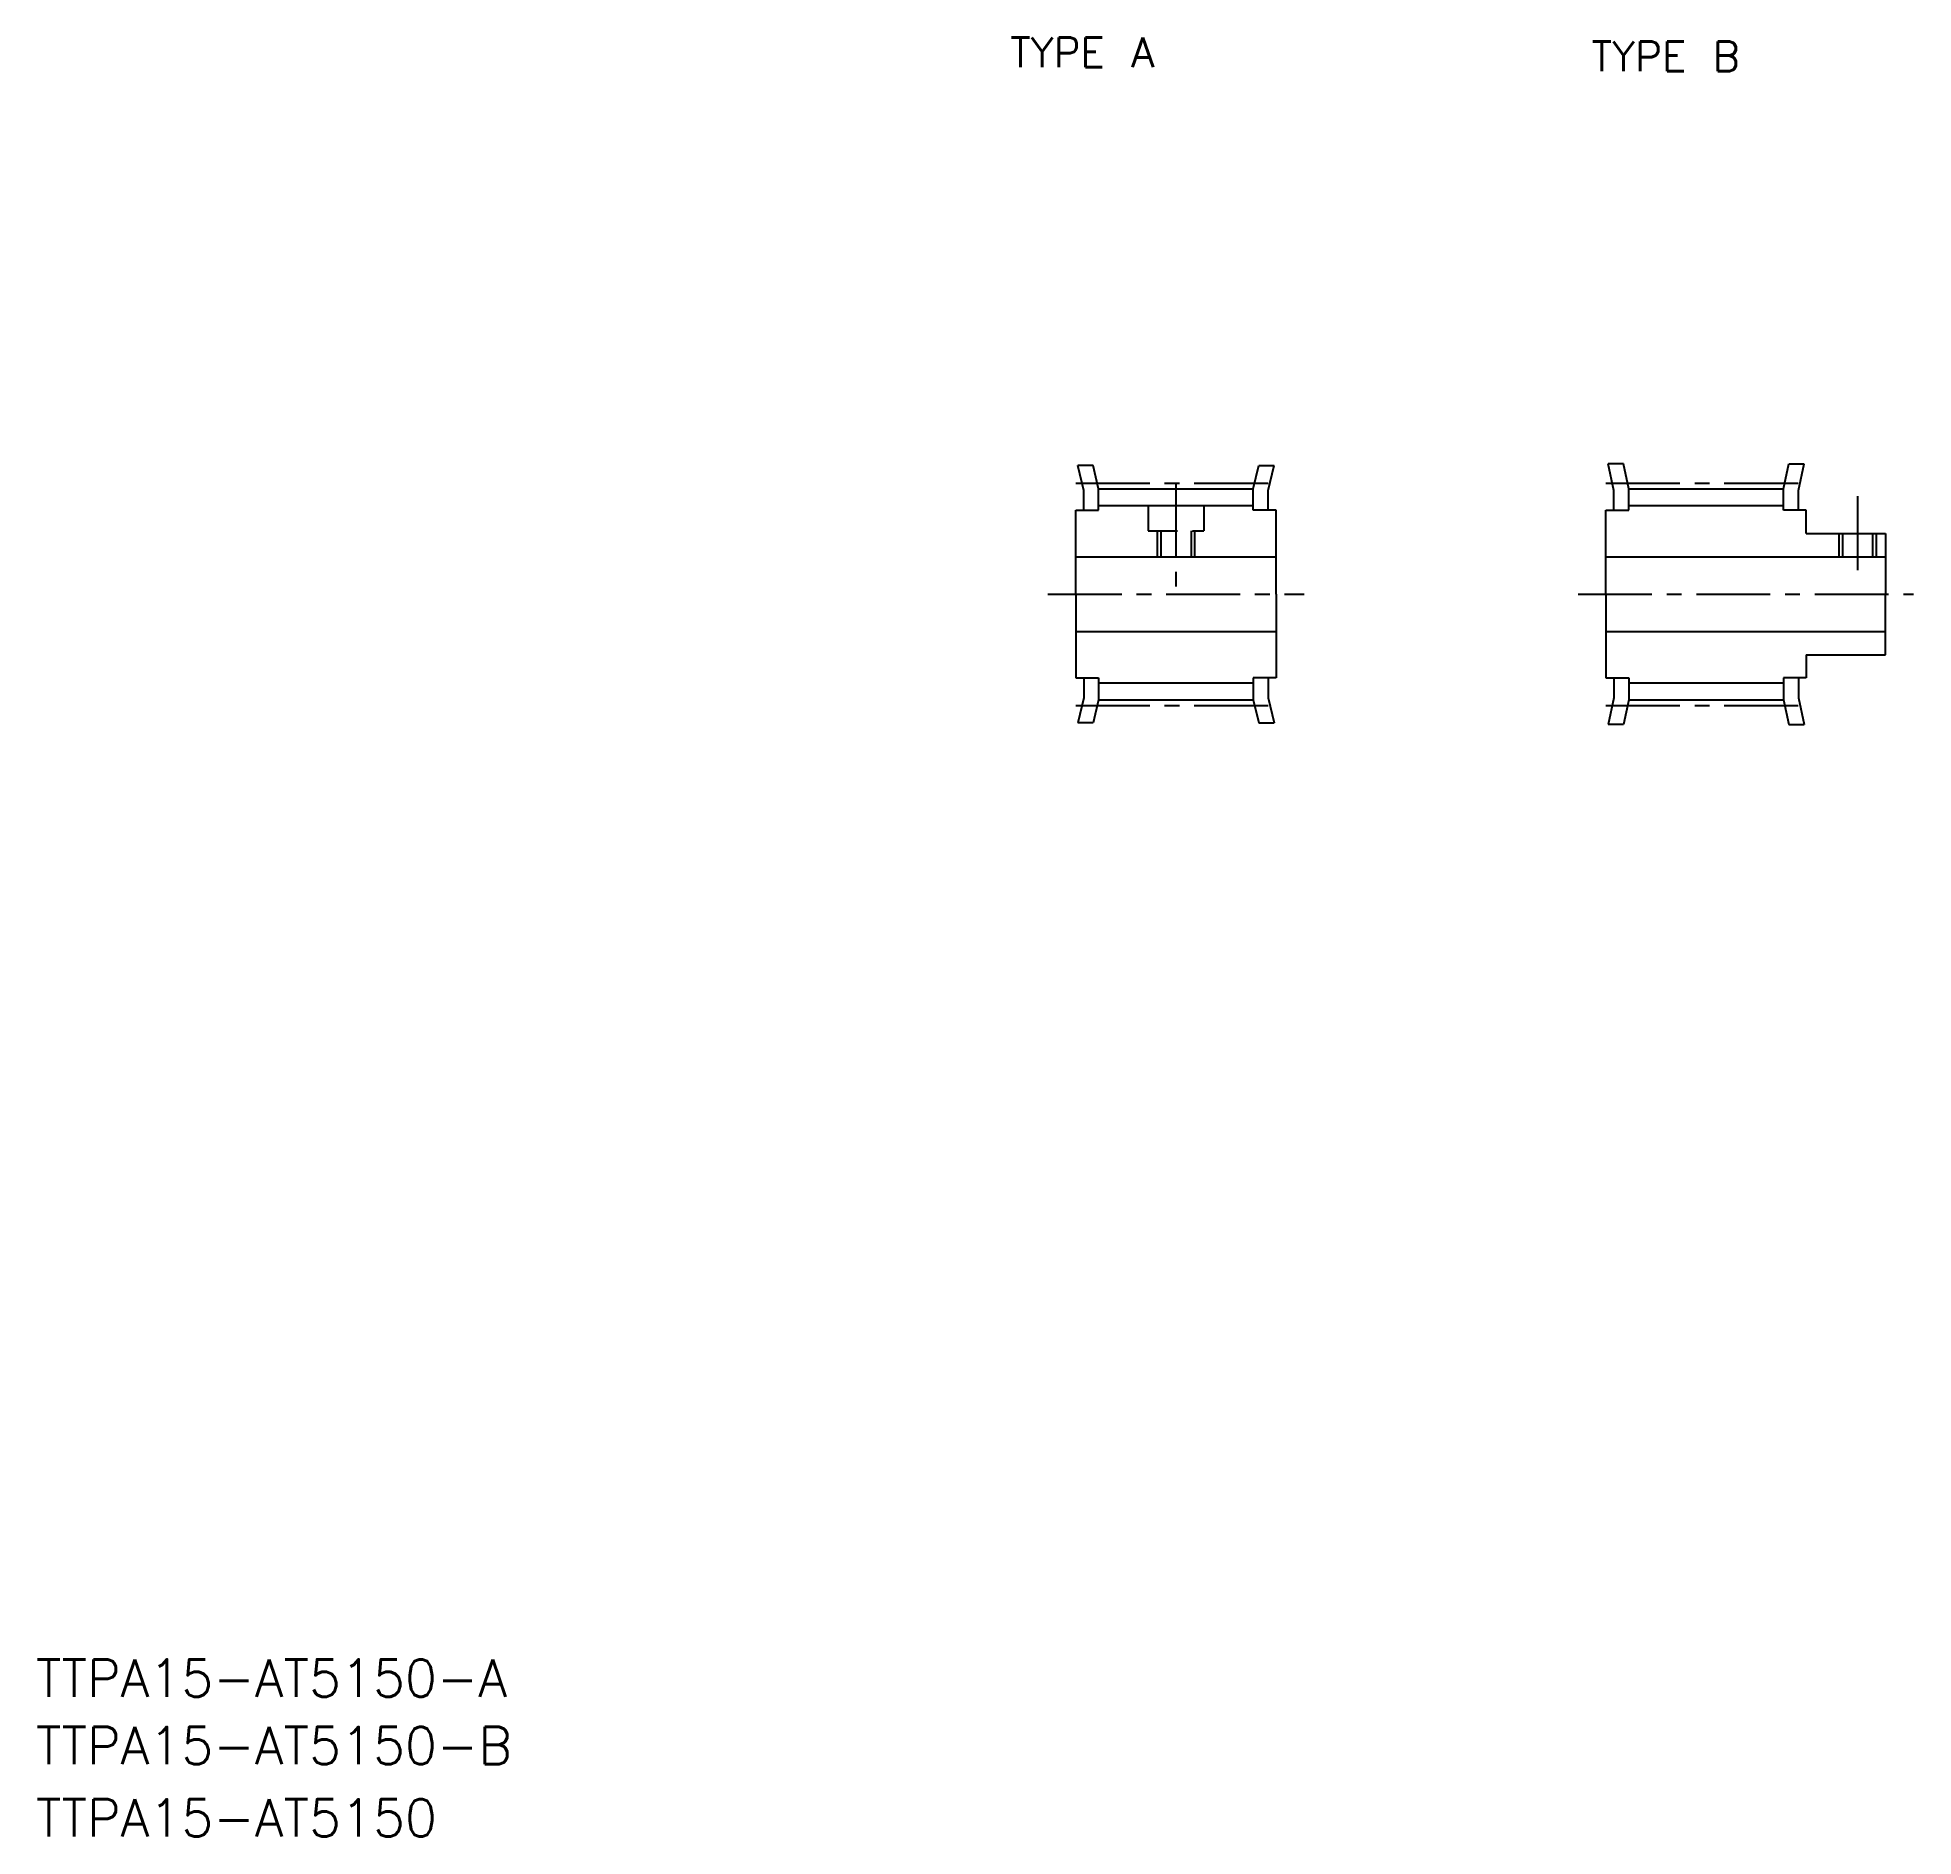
# Model space of a CAD drawing. Extents: x 10 to 212, y 10 to 203.
import ezdxf

# ---------------------------------------------------------------- set-up
doc = ezdxf.new("R2010")
doc.units = 0
doc.header["$LTSCALE"] = 0.25
doc.linetypes.add('CENTER', pattern=[50.8, 31.75, -6.35, 6.35, -6.35])
doc.linetypes.add('DASHED', pattern=[19.05, 12.7, -6.35])
doc.layers.get('0').update_dxf_attribs({"linetype": 'CONTINUOUS'})
doc.layers.add('CENTER', color=1, linetype='CENTER')
doc.styles.get("Standard").update_dxf_attribs({"font": 'txt.shx'})

msp = doc.modelspace()

# ---------------------------------------------------------------- linework, layer by layer
for p, q in [((122.45, 154.49), (121.83, 157.15)), ((123.47, 157.15), (121.83, 157.15)), ((124.05, 154.67), (123.47, 157.15)), ((140.65, 154.67), (141.23, 157.15)), ((141.23, 157.15), (142.88, 157.15)), ((142.25, 154.49), (142.88, 157.15)), ((180.37, 157.35), (178.73, 157.35)), ((179.35, 154.49), (178.73, 157.35)), ((180.95, 154.67), (180.37, 157.35)), ((197.55, 154.67), (198.13, 157.35)), ((198.13, 157.35), (199.78, 157.35)), ((199.15, 154.49), (199.78, 157.35)), ((122.45, 152.35), (122.45, 154.49)), ((124.05, 154.67), (140.65, 154.67)), ((124.05, 152.35), (124.05, 154.67)), ((140.65, 152.35), (140.65, 154.67)), ((142.25, 152.35), (142.25, 154.49)), ((179.35, 152.35), (179.35, 154.49)), ((180.95, 154.67), (197.55, 154.67)), ((180.95, 152.35), (180.95, 154.67)), ((197.55, 152.35), (197.55, 154.67)), ((199.15, 152.35), (199.15, 154.49)), ((121.6, 143.35), (121.6, 152.35)), ((121.6, 152.35), (124.05, 152.35)), ((124.05, 152.87), (140.65, 152.87)), ((143.1, 152.35), (140.65, 152.35)), ((143.1, 143.35), (143.1, 152.35)), ((178.5, 143.35), (178.5, 152.35)), ((178.5, 152.35), (180.95, 152.35)), ((180.95, 152.87), (197.55, 152.87)), ((200, 152.35), (197.55, 152.35)), ((200, 149.85), (200, 152.35)), ((200, 149.85), (208.5, 149.85)), ((208.5, 149.85), (208.5, 143.35)), ((121.6, 147.35), (143.1, 147.35)), ((178.5, 147.35), (208.5, 147.35)), ((121.6, 143.35), (121.6, 134.35)), ((143.1, 143.35), (143.1, 134.35)), ((178.5, 143.35), (178.5, 134.35)), ((208.5, 136.85), (208.5, 143.35)), ((121.6, 139.35), (143.1, 139.35)), ((178.5, 139.35), (208.5, 139.35)), ((200, 136.85), (208.5, 136.85)), ((200, 136.85), (200, 134.35)), ((121.6, 134.35), (124.05, 134.35)), ((122.45, 134.35), (122.45, 132.21)), ((124.05, 134.35), (124.05, 132.02)), ((124.05, 133.82), (140.65, 133.82)), ((140.65, 134.35), (140.65, 132.02)), ((143.1, 134.35), (140.65, 134.35)), ((142.25, 134.35), (142.25, 132.21)), ((178.5, 134.35), (180.95, 134.35)), ((179.35, 134.35), (179.35, 132.21)), ((180.95, 134.35), (180.95, 132.02)), ((180.95, 133.82), (197.55, 133.82)), ((200, 134.35), (197.55, 134.35)), ((197.55, 134.35), (197.55, 132.02)), ((199.15, 134.35), (199.15, 132.21)), ((122.45, 132.21), (121.83, 129.55)), ((124.05, 132.02), (123.47, 129.55)), ((124.05, 132.02), (140.65, 132.02)), ((140.65, 132.02), (141.23, 129.55)), ((142.25, 132.21), (142.88, 129.55)), ((179.35, 132.21), (178.73, 129.35)), ((180.95, 132.02), (180.37, 129.35)), ((180.95, 132.02), (197.55, 132.02)), ((197.55, 132.02), (198.13, 129.35)), ((199.15, 132.21), (199.78, 129.35)), ((123.47, 129.55), (121.83, 129.55)), ((141.23, 129.55), (142.88, 129.55)), ((180.37, 129.35), (178.73, 129.35)), ((198.13, 129.35), (199.78, 129.35))]:
    msp.add_line(p, q)
at = {"color": 3, "linetype": 'DASHED'}
for p, q in [((129.35, 152.87), (129.35, 150.15)), ((135.35, 152.87), (135.35, 150.15)), ((129.35, 150.15), (135.35, 150.15)), ((130.35, 150.15), (130.35, 147.35)), ((130.73, 150.15), (130.73, 147.35)), ((133.97, 150.15), (133.97, 147.35)), ((134.35, 150.15), (134.35, 147.35)), ((203.5, 149.85), (203.5, 147.35)), ((203.88, 149.85), (203.88, 147.35)), ((207.12, 149.85), (207.12, 147.35)), ((207.5, 149.85), (207.5, 147.35))]:
    msp.add_line(p, q, dxfattribs=at)
at = {"layer": 'CENTER'}
for p, q in [((121.6, 155.28), (143.1, 155.28)), ((132.35, 155.28), (132.35, 143.35)), ((178.5, 155.28), (200, 155.28)), ((205.5, 153.85), (205.5, 144.35)), ((118.6, 143.35), (146.1, 143.35)), ((175.5, 143.35), (211.5, 143.35)), ((121.6, 131.41), (143.1, 131.41)), ((178.5, 131.41), (200, 131.41))]:
    msp.add_line(p, q, dxfattribs=at)

# ---------------------------------------------------------------- texts
for s, height, p in [('TYPE A', 3.2, (114.56, 199.9)), ('TYPE B', 3.2, (176.97, 199.48)), ('TTPA15-AT5150-A', 4, (10, 25)), ('TTPA15-AT5150-B', 4, (10, 17.76)), ('TTPA15-AT5150', 4, (10, 10))]:
    msp.add_text(s, height=height).set_placement(p)

doc.saveas('drawing.dxf')
